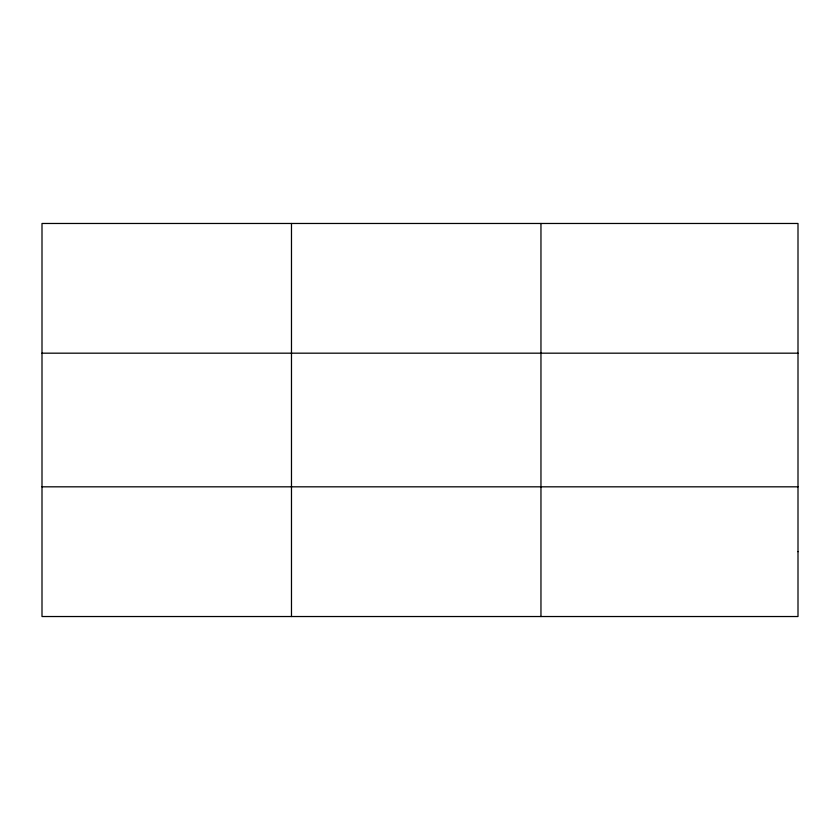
<?xml version="1.0" encoding="UTF-8"?>
<svg xmlns="http://www.w3.org/2000/svg" width="840" height="840" viewBox="0 0 840 840"><rect width="100%" height="100%" fill="white"/><g stroke="black" fill="none" stroke-linecap="round" stroke-linejoin="round"><path stroke-width="1.26" d="M291.48 223.472L291.48 616.529M540.96 223.472L540.96 616.529M42 353.178L798 353.178M42 486.822L798 486.822M798 551.68L798 616.529L42 616.529L42 223.472L798 223.472L798 551.68"/></g></svg>
